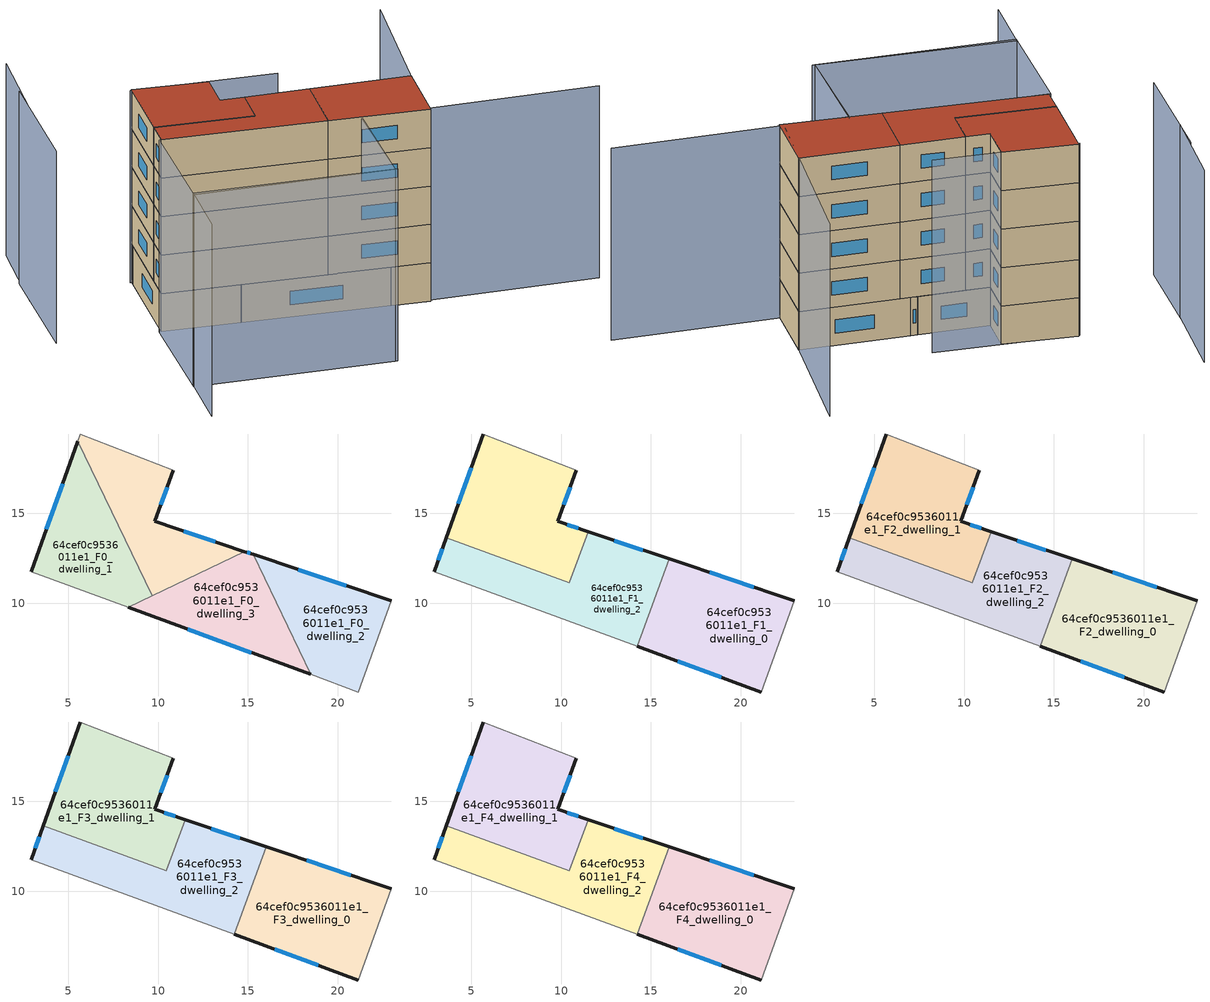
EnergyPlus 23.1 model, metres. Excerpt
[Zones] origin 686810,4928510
64cef0c9536011e1_F0_dwelling_0
 floor ground (EU_floor_Construction): 10.84,17.39 9.8,14.55 14.79,12.88 9.66,10.41 5.52,19.03 5.66,19.42 z0
 wall outside (EU_wall_Construction): 14.79,12.88 9.8,14.55 10.84,17.39 z0:3
 wall to 64cef0c9536011e1_F0_dwelling_1 (EU_wall_Construction): 5.52,19.03 9.66,10.41 z0:3
 wall adiabatic (EU_wall_Construction): 10.84,17.39 5.66,19.42 5.52,19.03 z0:3
 wall to 64cef0c9536011e1_F0_dwelling_3 (EU_wall_Construction): 9.66,10.41 14.79,12.88 z0:3
 window (EU_Window_Construction): 10.14,15.48 10.5,16.47 / 13.17,13.42 11.42,14.01 z0.98:2.02
64cef0c9536011e1_F0_dwelling_1
 floor ground (EU_floor_Construction): 5.52,19.03 9.66,10.41 8.34,9.77 2.93,11.76 z0
 wall outside (EU_wall_Construction): 5.52,19.03 2.93,11.76 z0:3
 wall adiabatic (EU_wall_Construction): 2.93,11.76 8.34,9.77 z0:3
 wall to 64cef0c9536011e1_F0_dwelling_3 (EU_wall_Construction): 8.34,9.77 9.66,10.41 z0:3
 window (EU_Window_Construction): 4.67,16.66 3.77,14.13 z0.98:2.02
64cef0c9536011e1_F0_dwelling_2
 floor ground (EU_floor_Construction): 22.99,10.13 21.16,5.05 18.5,6.03 15.28,12.71 z0
 wall outside (EU_wall_Construction): 22.99,10.13 15.28,12.71 z0:3
 wall adiabatic (EU_wall_Construction): 18.5,6.03 21.16,5.05 22.99,10.13 z0:3
 wall to 64cef0c9536011e1_F0_dwelling_3 (EU_wall_Construction): 15.28,12.71 18.5,6.03 z0:3
 window (EU_Window_Construction): 20.48,10.97 17.79,11.88 z0.98:2.02
64cef0c9536011e1_F0_dwelling_3
 floor ground (EU_floor_Construction): 15.28,12.71 18.5,6.03 8.34,9.77 14.79,12.88 z0
 wall outside (EU_wall_Construction): 8.34,9.77 18.5,6.03 / 15.28,12.71 14.79,12.88 z0:3
 window (EU_Window_Construction): 11.64,8.56 15.19,7.25 / 15.12,12.77 14.95,12.83 z0.98:2.02
64cef0c9536011e1_F1_dwelling_0
 floor to 64cef0c9536011e1_F0_dwelling_2 (EU_floor_Construction): 22.99,10.13 21.16,5.05 18.5,6.03 15.75,11.75 16.02,12.47 z3
 floor to 64cef0c9536011e1_F0_dwelling_3 (EU_floor_Construction): 15.75,11.75 18.5,6.03 14.23,7.61 z3
 wall outside (EU_wall_Construction): 14.23,7.61 21.16,5.05 / 22.99,10.13 16.02,12.47 z3:6
 wall to 64cef0c9536011e1_F1_dwelling_2 (EU_wall_Construction): 16.02,12.47 14.23,7.61 z3:6
 wall adiabatic (EU_wall_Construction): 21.16,5.05 22.99,10.13 z3:6
 window (EU_Window_Construction): 16.48,6.78 18.9,5.88 / 20.72,10.89 18.28,11.71 z3.98:5.02
64cef0c9536011e1_F1_dwelling_1
 floor to 64cef0c9536011e1_F0_dwelling_0 (EU_floor_Construction): 10.84,17.39 9.8,14.55 11.5,13.98 10.45,11.13 9.07,11.64 5.52,19.03 5.66,19.42 z3
 floor to 64cef0c9536011e1_F0_dwelling_1 (EU_floor_Construction): 5.52,19.03 9.07,11.64 3.6,13.65 z3
 wall outside (EU_wall_Construction): 5.66,19.42 3.6,13.65 / 11.5,13.98 9.8,14.55 10.84,17.39 z3:6
 wall to 64cef0c9536011e1_F1_dwelling_2 (EU_wall_Construction): 3.6,13.65 10.45,11.13 11.5,13.98 z3:6
 wall adiabatic (EU_wall_Construction): 10.84,17.39 5.66,19.42 z3:6
 window (EU_Window_Construction): 4.99,17.55 4.27,15.53 / 10.14,15.48 10.5,16.47 / 10.95,14.17 10.35,14.37 z3.98:5.02
64cef0c9536011e1_F1_dwelling_2
 floor to 64cef0c9536011e1_F0_dwelling_1 (EU_floor_Construction): 9.07,11.64 9.66,10.41 8.34,9.77 2.93,11.76 3.6,13.65 z3
 floor to 64cef0c9536011e1_F0_dwelling_3 (EU_floor_Construction): 15.28,12.71 15.75,11.75 14.23,7.61 8.34,9.77 14.79,12.88 z3
 floor to 64cef0c9536011e1_F0_dwelling_0 (EU_floor_Construction): 14.79,12.88 9.66,10.41 9.07,11.64 10.45,11.13 11.5,13.98 z3
 floor to 64cef0c9536011e1_F0_dwelling_2 (EU_floor_Construction): 16.02,12.47 15.75,11.75 15.28,12.71 z3
 wall outside (EU_wall_Construction): 16.02,12.47 11.5,13.98 / 3.6,13.65 2.93,11.76 z3:6
 wall adiabatic (EU_wall_Construction): 2.93,11.76 14.23,7.61 z3:6
 window (EU_Window_Construction): 14.55,12.96 12.97,13.49 / 3.38,13.04 3.15,12.38 z3.98:5.02
64cef0c9536011e1_F2_dwelling_0
 floor to 64cef0c9536011e1_F1_dwelling_0 (EU_floor_Construction): 22.99,10.13 21.16,5.05 14.23,7.61 16.02,12.47 z6
 wall outside (EU_wall_Construction): 14.23,7.61 21.16,5.05 / 22.99,10.13 16.02,12.47 z6:9
 wall to 64cef0c9536011e1_F2_dwelling_2 (EU_wall_Construction): 16.02,12.47 14.23,7.61 z6:9
 wall adiabatic (EU_wall_Construction): 21.16,5.05 22.99,10.13 z6:9
 window (EU_Window_Construction): 16.48,6.78 18.9,5.88 / 20.72,10.89 18.28,11.71 z6.98:8.02
64cef0c9536011e1_F2_dwelling_1
 floor to 64cef0c9536011e1_F1_dwelling_1 (EU_floor_Construction): 10.84,17.39 9.8,14.55 11.5,13.98 10.45,11.13 3.6,13.65 5.66,19.42 z6
 wall outside (EU_wall_Construction): 5.66,19.42 3.6,13.65 / 11.5,13.98 9.8,14.55 10.84,17.39 z6:9
 wall to 64cef0c9536011e1_F2_dwelling_2 (EU_wall_Construction): 3.6,13.65 10.45,11.13 11.5,13.98 z6:9
 wall adiabatic (EU_wall_Construction): 10.84,17.39 5.66,19.42 z6:9
 window (EU_Window_Construction): 4.99,17.55 4.27,15.53 / 10.14,15.48 10.5,16.47 / 10.95,14.17 10.35,14.37 z6.98:8.02
64cef0c9536011e1_F2_dwelling_2
 floor to 64cef0c9536011e1_F1_dwelling_2 (EU_floor_Construction): 16.02,12.47 14.23,7.61 2.93,11.76 3.6,13.65 10.45,11.13 11.5,13.98 z6
 wall outside (EU_wall_Construction): 16.02,12.47 11.5,13.98 / 3.6,13.65 2.93,11.76 z6:9
 wall adiabatic (EU_wall_Construction): 2.93,11.76 14.23,7.61 z6:9
 window (EU_Window_Construction): 14.55,12.96 12.97,13.49 / 3.38,13.04 3.15,12.38 z6.98:8.02
64cef0c9536011e1_F3_dwelling_0
 floor to 64cef0c9536011e1_F2_dwelling_0 (EU_floor_Construction): 22.99,10.13 21.16,5.05 14.23,7.61 16.02,12.47 z9
 wall outside (EU_wall_Construction): 14.23,7.61 21.16,5.05 / 22.99,10.13 16.02,12.47 z9:12
 wall to 64cef0c9536011e1_F3_dwelling_2 (EU_wall_Construction): 16.02,12.47 14.23,7.61 z9:12
 wall adiabatic (EU_wall_Construction): 21.16,5.05 22.99,10.13 z9:12
 window (EU_Window_Construction): 16.48,6.78 18.9,5.88 / 20.72,10.89 18.28,11.71 z9.98:11.02
64cef0c9536011e1_F3_dwelling_1
 floor to 64cef0c9536011e1_F2_dwelling_1 (EU_floor_Construction): 10.84,17.39 9.8,14.55 11.5,13.98 10.45,11.13 3.6,13.65 5.66,19.42 z9
 wall outside (EU_wall_Construction): 5.66,19.42 3.6,13.65 / 11.5,13.98 9.8,14.55 10.84,17.39 z9:12
 wall to 64cef0c9536011e1_F3_dwelling_2 (EU_wall_Construction): 3.6,13.65 10.45,11.13 11.5,13.98 z9:12
 wall adiabatic (EU_wall_Construction): 10.84,17.39 5.66,19.42 z9:12
 window (EU_Window_Construction): 4.99,17.55 4.27,15.53 / 10.14,15.48 10.5,16.47 / 10.95,14.17 10.35,14.37 z9.98:11.02
64cef0c9536011e1_F3_dwelling_2
 floor to 64cef0c9536011e1_F2_dwelling_2 (EU_floor_Construction): 16.02,12.47 14.23,7.61 2.93,11.76 3.6,13.65 10.45,11.13 11.5,13.98 z9
 wall outside (EU_wall_Construction): 16.02,12.47 11.5,13.98 / 3.6,13.65 2.93,11.76 z9:12
 wall adiabatic (EU_wall_Construction): 2.93,11.76 14.23,7.61 z9:12
 window (EU_Window_Construction): 14.55,12.96 12.97,13.49 / 3.38,13.04 3.15,12.38 z9.98:11.02
64cef0c9536011e1_F4_dwelling_0
 floor to 64cef0c9536011e1_F3_dwelling_0 (EU_floor_Construction): 22.99,10.13 21.16,5.05 14.23,7.61 16.02,12.47 z12
 wall outside (EU_wall_Construction): 14.23,7.61 21.16,5.05 / 22.99,10.13 16.02,12.47 z12:15
 wall to 64cef0c9536011e1_F4_dwelling_2 (EU_wall_Construction): 16.02,12.47 14.23,7.61 z12:15
 wall adiabatic (EU_wall_Construction): 21.16,5.05 22.99,10.13 z12:15
 window (EU_Window_Construction): 16.48,6.78 18.9,5.88 / 20.72,10.89 18.28,11.71 z12.98:14.02
 roof outside (EU_roof_Construction): 21.16,5.05 22.99,10.13 16.02,12.47 14.23,7.61 z15
64cef0c9536011e1_F4_dwelling_1
 floor to 64cef0c9536011e1_F3_dwelling_1 (EU_floor_Construction): 10.84,17.39 9.8,14.55 11.5,13.98 10.45,11.13 3.6,13.65 5.66,19.42 z12
 wall outside (EU_wall_Construction): 5.66,19.42 3.6,13.65 / 11.5,13.98 9.8,14.55 10.84,17.39 z12:15
 wall to 64cef0c9536011e1_F4_dwelling_2 (EU_wall_Construction): 3.6,13.65 10.45,11.13 11.5,13.98 z12:15
 wall adiabatic (EU_wall_Construction): 10.84,17.39 5.66,19.42 z12:15
 window (EU_Window_Construction): 4.99,17.55 4.27,15.53 / 10.14,15.48 10.5,16.47 / 10.95,14.17 10.35,14.37 z12.98:14.02
 roof outside (EU_roof_Construction): 10.45,11.13 11.5,13.98 9.8,14.55 10.84,17.39 5.66,19.42 3.6,13.65 z15
64cef0c9536011e1_F4_dwelling_2
 floor to 64cef0c9536011e1_F3_dwelling_2 (EU_floor_Construction): 16.02,12.47 14.23,7.61 2.93,11.76 3.6,13.65 10.45,11.13 11.5,13.98 z12
 wall outside (EU_wall_Construction): 16.02,12.47 11.5,13.98 / 3.6,13.65 2.93,11.76 z12:15
 wall adiabatic (EU_wall_Construction): 2.93,11.76 14.23,7.61 z12:15
 window (EU_Window_Construction): 14.55,12.96 12.97,13.49 / 3.38,13.04 3.15,12.38 z12.98:14.02
 roof outside (EU_roof_Construction): 14.23,7.61 16.02,12.47 11.5,13.98 10.45,11.13 3.6,13.65 2.93,11.76 z15
shading: -1.64,-1.07 0.01,3.6 / 0.01,3.6 13.98,-1.33 / 13.79,-1.31 16.43,6.79 / 16.43,6.79 32.93,1.41 / -0.97,23.63 -4.11,14.47 / 0.74,27.72 -1.93,20.82 / 20.91,5.16 27.05,19.86 / 15.52,15.71 5.49,19.31 / 13.81,-1.26 -0.05,3.41 / -0.05,3.41 2.78,11.81 / 2.78,11.81 16.64,7.14 / 16.64,7.14 13.81,-1.26 z0:15
[Building]
EU S2 Campaign: North Axis=0; Terrain=City; Solar Distribution=FullExterior
[Site:Location]
Bologna: Latitude=44.5; Longitude=11.25; Time Zone=1; Elevation=37
[SizingPeriod:WeatherFileDays]
AnnualSizingPeriod: Begin Month=1; Begin Day of Month=1; End Month=12; End Day of Month=31; Day of Week for Start Day=Monday; Use Weather File Daylight Saving Period=No; Use Weather File Rain and Snow Indicators=No
[MATERIAL]
EU_InternalMass_Material: Roughness=MediumRough; Thickness=0.1; Conductivity=1; Density=1800; Specific Heat=900; Thermal Absorptance=0.9; Solar Absorptance=0.7; Visible Absorptance=0.7
[MATERIAL:NOMASS] Roughness=MediumRough; Thermal Absorptance=0.9; Solar Absorptance=0.7; Visible Absorptance=0.7
Name | Thermal Resistance
EU_wall_NoMass | 0.905828
EU_roof_NoMass | 0.37593
EU_floor_NoMass | 0.67114
[WINDOWMATERIAL:SIMPLEGLAZINGSYSTEM]
EU_Window_SimpleGlazing: UFactor=4.52486; Solar Heat Gain Coefficient=0.85; Visible Transmittance=0.85
[CONSTRUCTION]
EU_wall_Construction: EU_wall_NoMass
EU_roof_Construction: EU_roof_NoMass
EU_floor_Construction: EU_floor_NoMass
EU_InternalMass_Construction: EU_InternalMass_Material
EU_Window_Construction: EU_Window_SimpleGlazing
[ZONE] Type=1; Multiplier=1; Ceiling Height=autocalculate; Floor Area=autocalculate; Part of Total Floor Area=Yes
Name | Volume
64cef0c9536011e1_F0_dwelling_0 | 87.7053
64cef0c9536011e1_F1_dwelling_0; 64cef0c9536011e1_F2_dwelling_0; 64cef0c9536011e1_F3_dwelling_0; 64cef0c9536011e1_F4_dwelling_0 | 116.956
64cef0c9536011e1_F0_dwelling_1 | 87.7046
64cef0c9536011e1_F1_dwelling_1; 64cef0c9536011e1_F2_dwelling_1; 64cef0c9536011e1_F3_dwelling_1; 64cef0c9536011e1_F4_dwelling_1 | 116.937
64cef0c9536011e1_F0_dwelling_2 | 87.7104
64cef0c9536011e1_F1_dwelling_2; 64cef0c9536011e1_F2_dwelling_2; 64cef0c9536011e1_F3_dwelling_2; 64cef0c9536011e1_F4_dwelling_2 | 116.941
64cef0c9536011e1_F0_dwelling_3 | 87.6987
[INTERNALMASS] Construction=EU_InternalMass_Construction
Name | Zone or ZoneList | Surface Area
64cef0c9536011e1_F0_dwelling_0_EU_InternalMass | 64cef0c9536011e1_F0_dwelling_0 | 29.2346
64cef0c9536011e1_F0_dwelling_1_EU_InternalMass | 64cef0c9536011e1_F0_dwelling_1 | 29.235
64cef0c9536011e1_F0_dwelling_2_EU_InternalMass | 64cef0c9536011e1_F0_dwelling_2 | 29.2368
64cef0c9536011e1_F0_dwelling_3_EU_InternalMass | 64cef0c9536011e1_F0_dwelling_3 | 29.2331
64cef0c9536011e1_F1_dwelling_0_EU_InternalMass | 64cef0c9536011e1_F1_dwelling_0 | 38.9858
64cef0c9536011e1_F1_dwelling_1_EU_InternalMass | 64cef0c9536011e1_F1_dwelling_1 | 38.9789
64cef0c9536011e1_F1_dwelling_2_EU_InternalMass | 64cef0c9536011e1_F1_dwelling_2 | 38.9802
64cef0c9536011e1_F2_dwelling_0_EU_InternalMass | 64cef0c9536011e1_F2_dwelling_0 | 38.9858
64cef0c9536011e1_F2_dwelling_1_EU_InternalMass | 64cef0c9536011e1_F2_dwelling_1 | 38.9789
64cef0c9536011e1_F2_dwelling_2_EU_InternalMass | 64cef0c9536011e1_F2_dwelling_2 | 38.9802
64cef0c9536011e1_F3_dwelling_0_EU_InternalMass | 64cef0c9536011e1_F3_dwelling_0 | 38.9858
64cef0c9536011e1_F3_dwelling_1_EU_InternalMass | 64cef0c9536011e1_F3_dwelling_1 | 38.9789
64cef0c9536011e1_F3_dwelling_2_EU_InternalMass | 64cef0c9536011e1_F3_dwelling_2 | 38.9802
64cef0c9536011e1_F4_dwelling_0_EU_InternalMass | 64cef0c9536011e1_F4_dwelling_0 | 38.9858
64cef0c9536011e1_F4_dwelling_1_EU_InternalMass | 64cef0c9536011e1_F4_dwelling_1 | 38.9789
64cef0c9536011e1_F4_dwelling_2_EU_InternalMass | 64cef0c9536011e1_F4_dwelling_2 | 38.9802
[OTHEREQUIPMENT] Fuel Type=Electricity; Design Level Calculation Method=Watts/Area; Power per Zone Floor Area=1; Fraction Latent=0; Fraction Radiant=0; Fraction Lost=0; Carbon Dioxide Generation Rate=0; EndUse Subcategory=EU_Step8_InternalGains
Name | Zone or ZoneList or Space or SpaceList | Schedule
EU_Step8_InternalGain_64cef0c9536011e1_F0_dwelling_0_f000 | 64cef0c9536011e1_F0_dwelling_0 | EU_Step8_GainSchedule_64cef0c9536011e1_F0_dwelling_0_f000
EU_Step8_InternalGain_64cef0c9536011e1_F0_dwelling_1_f000 | 64cef0c9536011e1_F0_dwelling_1 | EU_Step8_GainSchedule_64cef0c9536011e1_F0_dwelling_1_f000
EU_Step8_InternalGain_64cef0c9536011e1_F0_dwelling_2_f000 | 64cef0c9536011e1_F0_dwelling_2 | EU_Step8_GainSchedule_64cef0c9536011e1_F0_dwelling_2_f000
EU_Step8_InternalGain_64cef0c9536011e1_F0_dwelling_3_f000 | 64cef0c9536011e1_F0_dwelling_3 | EU_Step8_GainSchedule_64cef0c9536011e1_F0_dwelling_3_f000
EU_Step8_InternalGain_64cef0c9536011e1_F1_dwelling_0_f000 | 64cef0c9536011e1_F1_dwelling_0 | EU_Step8_GainSchedule_64cef0c9536011e1_F1_dwelling_0_f000
EU_Step8_InternalGain_64cef0c9536011e1_F1_dwelling_1_f000 | 64cef0c9536011e1_F1_dwelling_1 | EU_Step8_GainSchedule_64cef0c9536011e1_F1_dwelling_1_f000
EU_Step8_InternalGain_64cef0c9536011e1_F1_dwelling_2_f000 | 64cef0c9536011e1_F1_dwelling_2 | EU_Step8_GainSchedule_64cef0c9536011e1_F1_dwelling_2_f000
EU_Step8_InternalGain_64cef0c9536011e1_F2_dwelling_0_f000 | 64cef0c9536011e1_F2_dwelling_0 | EU_Step8_GainSchedule_64cef0c9536011e1_F2_dwelling_0_f000
EU_Step8_InternalGain_64cef0c9536011e1_F2_dwelling_1_f000 | 64cef0c9536011e1_F2_dwelling_1 | EU_Step8_GainSchedule_64cef0c9536011e1_F2_dwelling_1_f000
EU_Step8_InternalGain_64cef0c9536011e1_F2_dwelling_2_f000 | 64cef0c9536011e1_F2_dwelling_2 | EU_Step8_GainSchedule_64cef0c9536011e1_F2_dwelling_2_f000
EU_Step8_InternalGain_64cef0c9536011e1_F3_dwelling_0_f000 | 64cef0c9536011e1_F3_dwelling_0 | EU_Step8_GainSchedule_64cef0c9536011e1_F3_dwelling_0_f000
EU_Step8_InternalGain_64cef0c9536011e1_F3_dwelling_1_f000 | 64cef0c9536011e1_F3_dwelling_1 | EU_Step8_GainSchedule_64cef0c9536011e1_F3_dwelling_1_f000
EU_Step8_InternalGain_64cef0c9536011e1_F3_dwelling_2_f000 | 64cef0c9536011e1_F3_dwelling_2 | EU_Step8_GainSchedule_64cef0c9536011e1_F3_dwelling_2_f000
EU_Step8_InternalGain_64cef0c9536011e1_F4_dwelling_0_f000 | 64cef0c9536011e1_F4_dwelling_0 | EU_Step8_GainSchedule_64cef0c9536011e1_F4_dwelling_0_f000
EU_Step8_InternalGain_64cef0c9536011e1_F4_dwelling_1_f000 | 64cef0c9536011e1_F4_dwelling_1 | EU_Step8_GainSchedule_64cef0c9536011e1_F4_dwelling_1_f000
EU_Step8_InternalGain_64cef0c9536011e1_F4_dwelling_2_f000 | 64cef0c9536011e1_F4_dwelling_2 | EU_Step8_GainSchedule_64cef0c9536011e1_F4_dwelling_2_f000
[ZONEVENTILATION:DESIGNFLOWRATE] Schedule=EU_AlwaysOn; Design Flow Rate Calculation Method=AirChanges/Hour; Air Changes per Hour=0.73129; Ventilation Type=Natural; Fan Pressure Rise=0; Fan Total Efficiency=1; Constant Term Coefficient=1; Temperature Term Coefficient=0; Velocity Term Coefficient=0; Velocity Squared Term Coefficient=0; Minimum Indoor Temperature=-100; Maximum Indoor Temperature=100; Delta Temperature=-100; Minimum Outdoor Temperature=-100; Maximum Outdoor Temperature=100; Maximum Wind Speed=40
Name | Zone or ZoneList or Space or SpaceList
EU_ConstantAir_64cef0c9536011e1_F0_dwelling_0 | 64cef0c9536011e1_F0_dwelling_0
EU_ConstantAir_64cef0c9536011e1_F0_dwelling_1 | 64cef0c9536011e1_F0_dwelling_1
EU_ConstantAir_64cef0c9536011e1_F0_dwelling_2 | 64cef0c9536011e1_F0_dwelling_2
EU_ConstantAir_64cef0c9536011e1_F0_dwelling_3 | 64cef0c9536011e1_F0_dwelling_3
EU_ConstantAir_64cef0c9536011e1_F1_dwelling_0 | 64cef0c9536011e1_F1_dwelling_0
EU_ConstantAir_64cef0c9536011e1_F1_dwelling_1 | 64cef0c9536011e1_F1_dwelling_1
EU_ConstantAir_64cef0c9536011e1_F1_dwelling_2 | 64cef0c9536011e1_F1_dwelling_2
EU_ConstantAir_64cef0c9536011e1_F2_dwelling_0 | 64cef0c9536011e1_F2_dwelling_0
EU_ConstantAir_64cef0c9536011e1_F2_dwelling_1 | 64cef0c9536011e1_F2_dwelling_1
EU_ConstantAir_64cef0c9536011e1_F2_dwelling_2 | 64cef0c9536011e1_F2_dwelling_2
EU_ConstantAir_64cef0c9536011e1_F3_dwelling_0 | 64cef0c9536011e1_F3_dwelling_0
EU_ConstantAir_64cef0c9536011e1_F3_dwelling_1 | 64cef0c9536011e1_F3_dwelling_1
EU_ConstantAir_64cef0c9536011e1_F3_dwelling_2 | 64cef0c9536011e1_F3_dwelling_2
EU_ConstantAir_64cef0c9536011e1_F4_dwelling_0 | 64cef0c9536011e1_F4_dwelling_0
EU_ConstantAir_64cef0c9536011e1_F4_dwelling_1 | 64cef0c9536011e1_F4_dwelling_1
EU_ConstantAir_64cef0c9536011e1_F4_dwelling_2 | 64cef0c9536011e1_F4_dwelling_2
[HVACTEMPLATE:THERMOSTAT] Constant Heating Setpoint=20; Constant Cooling Setpoint=50
EU_HeatOnly_64cef0c9536011e1_F0_dwelling_0; EU_HeatOnly_64cef0c9536011e1_F0_dwelling_1; EU_HeatOnly_64cef0c9536011e1_F0_dwelling_2; EU_HeatOnly_64cef0c9536011e1_F0_dwelling_3; EU_HeatOnly_64cef0c9536011e1_F1_dwelling_0; EU_HeatOnly_64cef0c9536011e1_F1_dwelling_1; EU_HeatOnly_64cef0c9536011e1_F1_dwelling_2; EU_HeatOnly_64cef0c9536011e1_F2_dwelling_0; EU_HeatOnly_64cef0c9536011e1_F2_dwelling_1; EU_HeatOnly_64cef0c9536011e1_F2_dwelling_2; EU_HeatOnly_64cef0c9536011e1_F3_dwelling_0; EU_HeatOnly_64cef0c9536011e1_F3_dwelling_1; EU_HeatOnly_64cef0c9536011e1_F3_dwelling_2; EU_HeatOnly_64cef0c9536011e1_F4_dwelling_0; EU_HeatOnly_64cef0c9536011e1_F4_dwelling_1; EU_HeatOnly_64cef0c9536011e1_F4_dwelling_2
[HVACTEMPLATE:ZONE:IDEALLOADSAIRSYSTEM] System Availability Schedule=EU_AlwaysOn; Maximum Heating Supply Air Temperature=50; Minimum Cooling Supply Air Temperature=13; Maximum Heating Supply Air Humidity Ratio=0.0156; Minimum Cooling Supply Air Humidity Ratio=0.0077; Heating Limit=NoLimit; Cooling Limit=NoLimit; Heating Availability Schedule=EU_AlwaysOn; Cooling Availability Schedule=EU_CoolingOff; Dehumidification Control Type=ConstantSensibleHeatRatio; Cooling Sensible Heat Ratio=0.7; Dehumidification Setpoint=60; Humidification Control Type=None; Humidification Setpoint=30; Outdoor Air Method=None; Outdoor Air Flow Rate per Person=0.00944; Outdoor Air Flow Rate per Zone Floor Area=0; Outdoor Air Flow Rate per Zone=0; Demand Controlled Ventilation Type=None; Outdoor Air Economizer Type=NoEconomizer; Heat Recovery Type=None; Sensible Heat Recovery Effectiveness=0.7; Latent Heat Recovery Effectiveness=0.65
Name | Template Thermostat
64cef0c9536011e1_F0_dwelling_0 | EU_HeatOnly_64cef0c9536011e1_F0_dwelling_0
64cef0c9536011e1_F0_dwelling_1 | EU_HeatOnly_64cef0c9536011e1_F0_dwelling_1
64cef0c9536011e1_F0_dwelling_2 | EU_HeatOnly_64cef0c9536011e1_F0_dwelling_2
64cef0c9536011e1_F0_dwelling_3 | EU_HeatOnly_64cef0c9536011e1_F0_dwelling_3
64cef0c9536011e1_F1_dwelling_0 | EU_HeatOnly_64cef0c9536011e1_F1_dwelling_0
64cef0c9536011e1_F1_dwelling_1 | EU_HeatOnly_64cef0c9536011e1_F1_dwelling_1
64cef0c9536011e1_F1_dwelling_2 | EU_HeatOnly_64cef0c9536011e1_F1_dwelling_2
64cef0c9536011e1_F2_dwelling_0 | EU_HeatOnly_64cef0c9536011e1_F2_dwelling_0
64cef0c9536011e1_F2_dwelling_1 | EU_HeatOnly_64cef0c9536011e1_F2_dwelling_1
64cef0c9536011e1_F2_dwelling_2 | EU_HeatOnly_64cef0c9536011e1_F2_dwelling_2
64cef0c9536011e1_F3_dwelling_0 | EU_HeatOnly_64cef0c9536011e1_F3_dwelling_0
64cef0c9536011e1_F3_dwelling_1 | EU_HeatOnly_64cef0c9536011e1_F3_dwelling_1
64cef0c9536011e1_F3_dwelling_2 | EU_HeatOnly_64cef0c9536011e1_F3_dwelling_2
64cef0c9536011e1_F4_dwelling_0 | EU_HeatOnly_64cef0c9536011e1_F4_dwelling_0
64cef0c9536011e1_F4_dwelling_1 | EU_HeatOnly_64cef0c9536011e1_F4_dwelling_1
64cef0c9536011e1_F4_dwelling_2 | EU_HeatOnly_64cef0c9536011e1_F4_dwelling_2
[SIZING:ZONE] Zone Cooling Design Supply Air Temperature Input Method=SupplyAirTemperature; Zone Cooling Design Supply Air Temperature=13; Zone Heating Design Supply Air Temperature Input Method=SupplyAirTemperature; Zone Heating Design Supply Air Temperature=50; Zone Cooling Design Supply Air Humidity Ratio=0.008; Zone Heating Design Supply Air Humidity Ratio=0.008; Cooling Design Air Flow Method=DesignDay; Cooling Design Air Flow Rate=0; Cooling Minimum Air Flow per Zone Floor Area=0.000762; Cooling Minimum Air Flow=0; Cooling Minimum Air Flow Fraction=0.2; Heating Design Air Flow Method=DesignDay; Heating Design Air Flow Rate=0; Heating Maximum Air Flow per Zone Floor Area=0.002032; Heating Maximum Air Flow=0.141576; Heating Maximum Air Flow Fraction=0.3; Account for Dedicated Outdoor Air System=No; Dedicated Outdoor Air System Control Strategy=NeutralSupplyAir; Dedicated Outdoor Air Low Setpoint Temperature for Design=autosize; Dedicated Outdoor Air High Setpoint Temperature for Design=autosize; Zone Load Sizing Method=Sensible Load Only No Latent Load; Zone Latent Cooling Design Supply Air Humidity Ratio Input Method=HumidityRatioDifference; Zone Cooling Design Supply Air Humidity Ratio Difference=0.005; Zone Latent Heating Design Supply Air Humidity Ratio Input Method=HumidityRatioDifference; Zone Humidification Design Supply Air Humidity Ratio Difference=0.005
64cef0c9536011e1_F0_dwelling_0; 64cef0c9536011e1_F0_dwelling_1; 64cef0c9536011e1_F0_dwelling_2; 64cef0c9536011e1_F0_dwelling_3; 64cef0c9536011e1_F1_dwelling_0; 64cef0c9536011e1_F1_dwelling_1; 64cef0c9536011e1_F1_dwelling_2; 64cef0c9536011e1_F2_dwelling_0; 64cef0c9536011e1_F2_dwelling_1; 64cef0c9536011e1_F2_dwelling_2; 64cef0c9536011e1_F3_dwelling_0; 64cef0c9536011e1_F3_dwelling_1; 64cef0c9536011e1_F3_dwelling_2; 64cef0c9536011e1_F4_dwelling_0; 64cef0c9536011e1_F4_dwelling_1; 64cef0c9536011e1_F4_dwelling_2
[SCHEDULE:CONSTANT]
Name | Hourly Value
EU_AlwaysOn | 1
EU_CoolingOff | 0
[SCHEDULE:FILE] Column Number=1; Rows to Skip at Top=0; Number of Hours of Data=8760; Column Separator=Comma; Interpolate to Timestep=No; Minutes per Item=60; Adjust Schedule for Daylight Savings=Yes
Name | File
EU_Step8_GainSchedule_64cef0c9536011e1_F0_dwelling_0_f000 | ../../schedules/64cef0c9536011e1/64cef0c9536011e1_F0_dwelling_0_f000_gain.csv
EU_Step8_GainSchedule_64cef0c9536011e1_F0_dwelling_1_f000 | ../../schedules/64cef0c9536011e1/64cef0c9536011e1_F0_dwelling_1_f000_gain.csv
EU_Step8_GainSchedule_64cef0c9536011e1_F0_dwelling_2_f000 | ../../schedules/64cef0c9536011e1/64cef0c9536011e1_F0_dwelling_2_f000_gain.csv
EU_Step8_GainSchedule_64cef0c9536011e1_F0_dwelling_3_f000 | ../../schedules/64cef0c9536011e1/64cef0c9536011e1_F0_dwelling_3_f000_gain.csv
EU_Step8_GainSchedule_64cef0c9536011e1_F1_dwelling_0_f000 | ../../schedules/64cef0c9536011e1/64cef0c9536011e1_F1_dwelling_0_f000_gain.csv
EU_Step8_GainSchedule_64cef0c9536011e1_F1_dwelling_1_f000 | ../../schedules/64cef0c9536011e1/64cef0c9536011e1_F1_dwelling_1_f000_gain.csv
EU_Step8_GainSchedule_64cef0c9536011e1_F1_dwelling_2_f000 | ../../schedules/64cef0c9536011e1/64cef0c9536011e1_F1_dwelling_2_f000_gain.csv
EU_Step8_GainSchedule_64cef0c9536011e1_F2_dwelling_0_f000 | ../../schedules/64cef0c9536011e1/64cef0c9536011e1_F2_dwelling_0_f000_gain.csv
EU_Step8_GainSchedule_64cef0c9536011e1_F2_dwelling_1_f000 | ../../schedules/64cef0c9536011e1/64cef0c9536011e1_F2_dwelling_1_f000_gain.csv
EU_Step8_GainSchedule_64cef0c9536011e1_F2_dwelling_2_f000 | ../../schedules/64cef0c9536011e1/64cef0c9536011e1_F2_dwelling_2_f000_gain.csv
EU_Step8_GainSchedule_64cef0c9536011e1_F3_dwelling_0_f000 | ../../schedules/64cef0c9536011e1/64cef0c9536011e1_F3_dwelling_0_f000_gain.csv
EU_Step8_GainSchedule_64cef0c9536011e1_F3_dwelling_1_f000 | ../../schedules/64cef0c9536011e1/64cef0c9536011e1_F3_dwelling_1_f000_gain.csv
EU_Step8_GainSchedule_64cef0c9536011e1_F3_dwelling_2_f000 | ../../schedules/64cef0c9536011e1/64cef0c9536011e1_F3_dwelling_2_f000_gain.csv
EU_Step8_GainSchedule_64cef0c9536011e1_F4_dwelling_0_f000 | ../../schedules/64cef0c9536011e1/64cef0c9536011e1_F4_dwelling_0_f000_gain.csv
EU_Step8_GainSchedule_64cef0c9536011e1_F4_dwelling_1_f000 | ../../schedules/64cef0c9536011e1/64cef0c9536011e1_F4_dwelling_1_f000_gain.csv
EU_Step8_GainSchedule_64cef0c9536011e1_F4_dwelling_2_f000 | ../../schedules/64cef0c9536011e1/64cef0c9536011e1_F4_dwelling_2_f000_gain.csv
